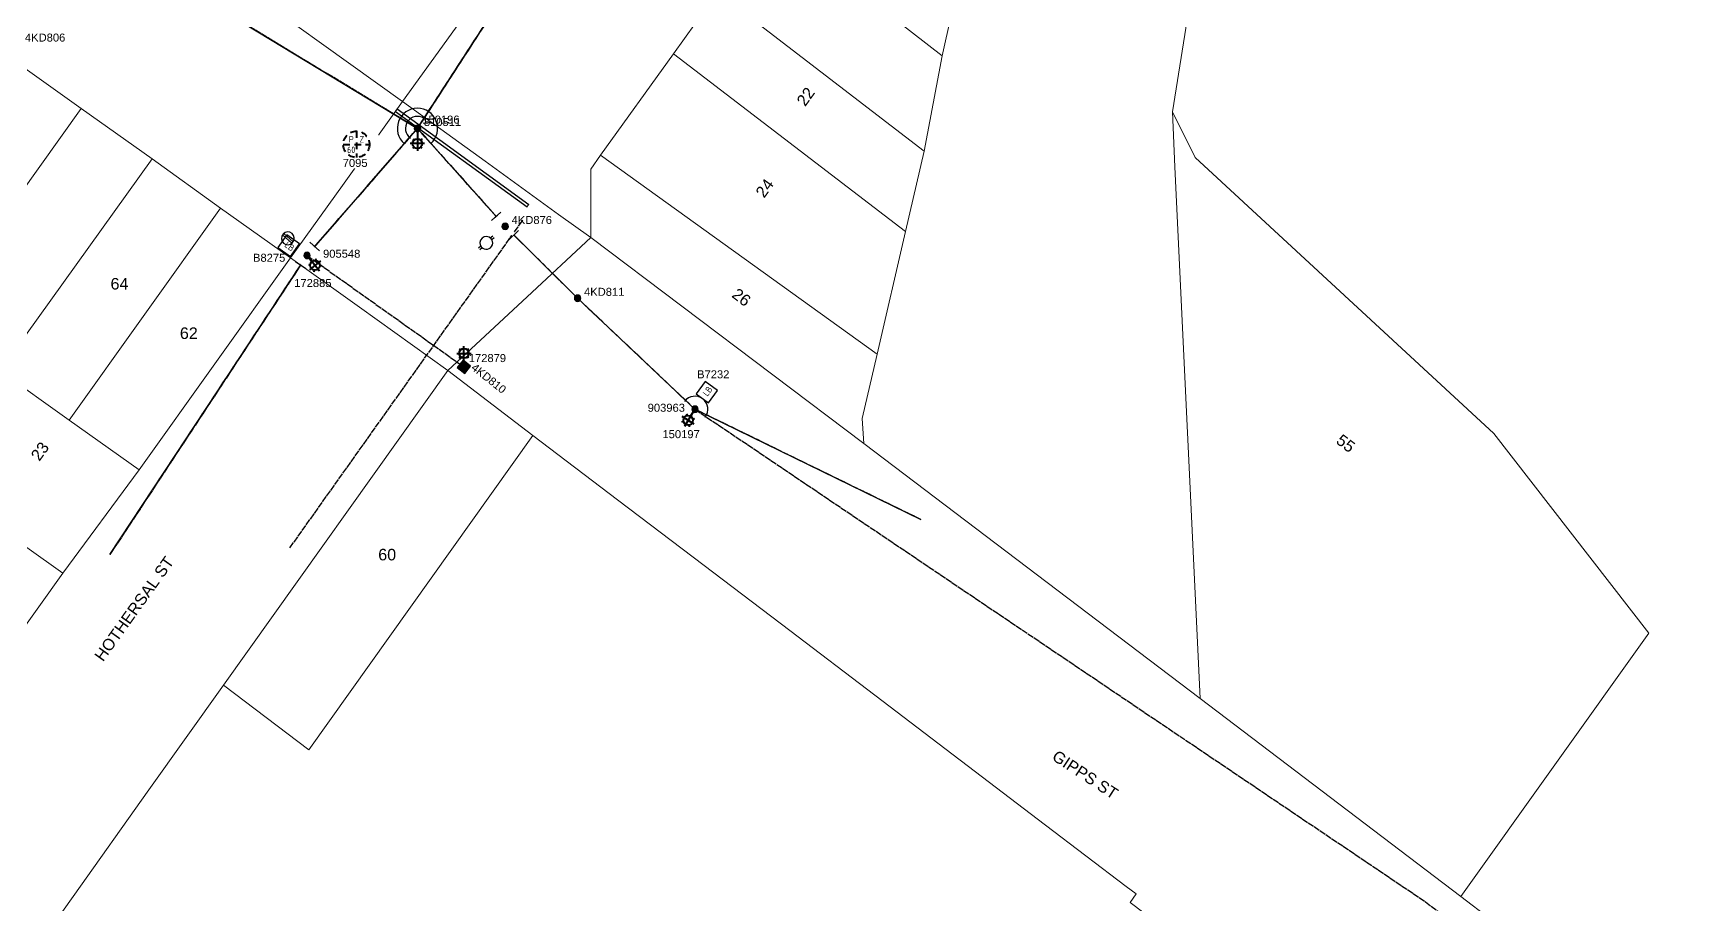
# Model space of a CAD drawing. Header units: metres. Extents: x 299415 to 303661, y 6161831 to 6163370.
# Drawn here: x 303088.8 to 303347.8, y 6162089.3 to 6162225.4 of the extents above; entities that cross this region are included whole.
import ezdxf
from ezdxf.enums import TextEntityAlignment as Align

# ---------------------------------------------------------------- set-up
doc = ezdxf.new("R2010")
doc.units = ezdxf.units.M
doc.linetypes.add('Cable Exist OH', pattern=[1, 1, 0])
doc.linetypes.add('Dash', pattern=[5, 3, -2])
doc.layers.get('0').update_dxf_attribs({"color": 6})
for name, color, linetype in [('_USER 02 POLENUMEXT', 7, 'Continuous'), ('_USER 08 SLIGHTNUMEXT', 7, 'Continuous'), ('_USER 11 COLUMNNUMEXT', 7, 'Continuous'), ('Equip_LV_NEW', 2, 'Continuous'), ('Equip_SL_EXT', 7, 'Continuous'), ('Equip_SP_HV_EXT', 7, 'Continuous'), ('Equip_SP_LV_EXT', 7, 'Continuous'), ('Equip_SP_SL_EXT', 7, 'Continuous'), ('Equip_SP_SL_MOD', 3, 'Continuous'), ('Mains_HV_EXT', 7, 'Continuous'), ('Mains_HV_MOD', 3, 'Continuous'), ('Mains_LV_MOD', 3, 'Continuous'), ('Mains_SL_MOD', 3, 'Continuous'), ('OH_Details_SP_MISC', 7, 'Continuous'), ('SupportsOH_SP_TR_HV_LV_SL_MOD', 3, 'Continuous'), ('SupportsUG_SP_LV_SL_EXT', 7, 'Continuous'), ('UG_Details_SP_MISC', 7, 'Continuous')]:
    doc.layers.add(name, color=color, linetype=linetype)
for name, color, linetype, lineweight in [('Cadastre Buildings_SP_EXT', 9, 'Continuous', 5), ('Cadastre Land Parcels_SP_EXT', 9, 'Continuous', 5), ('Cadastre Road Names_SP_HV_LV_SL_EXT', 9, 'Continuous', 5), ('Cadastre Roads_SP_EXT', 9, 'Continuous', 5)]:
    doc.layers.add(name, color=color, linetype=linetype, lineweight=lineweight)
doc.styles.add('COLUMN_LABEL', font='arial.ttf')
doc.styles.add('iecARIAL', font='arial.ttf', dxfattribs={"height": 2})
doc.styles.add('IESYMBOL1', font='isocp.shx')
doc.styles.add('POLE_LABEL', font='arial.ttf')
doc.styles.add('SLCP_LABEL', font='arial.ttf', dxfattribs={"height": 3.5})
doc.styles.get("Standard").update_dxf_attribs({"font": 'arial.ttf'})

# ---------------------------------------------------------------- blocks, each defined once
blk = doc.blocks.new('COLUMN_EXT')
blk.add_hatch(color=256).paths.add_polyline_path([(-1.49, 1.48), (-1.49, -1.49), (1.48, -1.49), (1.48, 1.48)])
blk.add_lwpolyline([(-1.49, -1.49), (1.48, -1.49), (1.48, 1.48), (-1.49, 1.48)], close=True)
at = {"flags": 9}
for tag, style, p in [('STRUCTURE_PLANT_NUMBER', 'POLE_LABEL', (1.81, 0.03)), ('STREET_CODE', 'COLUMN_LABEL', (1.81, -0.2))]:
    blk.add_attdef(tag, text='', height=0.2, dxfattribs=dict(at, style=style)).set_placement(p, align=Align.MIDDLE_LEFT)
at = {"flags": 1}
blk.add_attdef('Z', (1.81, -2.35), '', height=0.2, dxfattribs=at)
at = {"flags": 9}
for tag, p in [('COLUMN_TYPE', (1.81, -0.4)), ('OWNED_BY', (1.81, -0.6)), ('STATE', (1.81, -0.8)), ('USAGE', (1.81, -1)), ('STREETNAME', (1.81, -1.6)), ('SUBURB', (1.81, -1.8)), ('LEGEND', (1.81, -1.2)), ('LOCATION', (1.81, -1.4)), ('NOTES', (1.81, -2))]:
    blk.add_attdef(tag, text='', height=0.2, dxfattribs=at).set_placement(p, align=Align.MIDDLE_LEFT)
at = {"layer": '_USER 11 COLUMNNUMEXT', "style": 'COLUMN_LABEL', "flags": 8}
blk.add_attdef('ASSET_NUM', text='', height=2.5, dxfattribs=at).set_placement((2, 2), align=Align.MIDDLE_LEFT)
blk = doc.blocks.new('*U114')
for p, q in [((-4.44, 2.27), (-2.73, 1.32)), ((-4.28, 2.56), (-2.56, 1.61))]:
    blk.add_line(p, q)
blk.add_lwpolyline([(-2.63, 1.46, 1), (-4.38, 2.42, 1)], format="xyb", close=True)
at = {"flags": 9}
for tag, p in [('ACTUAL_STATUS', (0, 0)), ('CONSTRUCTED_VOLTAGE', (0, -0.2)), ('OPERATING_VOLTAGE', (0, -0.6)), ('ORIENTATION', (0, -0.8)), ('OWNED_BY', (0, -1)), ('STATE', (0, -1.2)), ('SWITCH_TYPE', (0, -1.4)), ('NO_PHASES', (0, -0.4)), ('USAGE', (0, -1.6)), ('NOTES', (0, -1.8))]:
    blk.add_attdef(tag, text='', height=0.2, dxfattribs=at).set_placement(p, align=Align.MIDDLE_LEFT)
at = {"flags": 1}
blk.add_attdef('Z', (0, 0), '', height=0.2, dxfattribs=at)
blk = doc.blocks.new('*U113')
for p, q in [((2.8, -0.89), (2.32, -0.76)), ((2.88, -0.56), (2.4, -0.44)), ((4.7, -1.37), (5.18, -1.5)), ((4.78, -1.05), (5.27, -1.17))]:
    blk.add_line(p, q)
blk.add_lwpolyline([(2.83, -0.72, 1), (4.76, -1.21, 1)], format="xyb", close=True)
at = {"flags": 9}
for tag, p in [('ACTUAL_STATUS', (0, 0)), ('CONSTRUCTED_VOLTAGE', (0, -0.2)), ('OPERATING_VOLTAGE', (0, -0.6)), ('ORIENTATION', (0, -0.8)), ('OWNED_BY', (0, -1)), ('STATE', (0, -1.2)), ('SWITCH_TYPE', (0, -1.4)), ('NO_PHASES', (0, -0.4)), ('USAGE', (0, -1.6)), ('LEGEND', (0, -1.8)), ('NOTES', (0, -2))]:
    blk.add_attdef(tag, text='', height=0.2, dxfattribs=at).set_placement(p, align=Align.MIDDLE_LEFT)
at = {"flags": 1}
blk.add_attdef('Z', (0, 0), '', height=0.2, dxfattribs=at)
blk = doc.blocks.new('*U69')
at = {"lineweight": 40}
for p, q in [((0, 0), (1.55, -1.92)), ((0.44, -2.86), (1, -2.92)), ((4.24, -1.66), (0.75, -4.5)), ((1.08, -1.33), (3.91, -4.83)), ((2.28, -5.13), (2.34, -4.57)), ((2.71, -1.03), (2.65, -1.59)), ((4.55, -3.29), (3.99, -3.24))]:
    blk.add_line(p, q, dxfattribs=at)
blk.add_circle((2.49, -3.08), 1.5, dxfattribs=at)
for tag, p, height, flags in [('OPERATING_VOLTAGE', (0.98, -1.65), 0.2, 9), ('ORIENTATION', (0.98, -1.85), 0.2, 9), ('OWNED_BY', (0.98, -2.05), 0.2, 9), ('STATE', (0.98, -2.25), 0.2, 9), ('CONSTRUCTED_VOLTAGE', (0.98, -0.65), 0.2, 9), ('CONTROL_TYPE', (0.98, -0.85), 0.2, 9), ('LANTERN_PURPOSE', (0.98, -1.05), 0.2, 9), ('LANTERN_TYPE', (0.98, -1.25), 0.2, 9), ('NO_PHASES', (0.98, -1.45), 0.2, 9), ('USAGE', (0.98, -2.45), 0.2, 9), ('CEXIST', (0.98, -2.65), 0.2, 9), ('CNEW', (0.98, -2.85), 0.2, 9), ('CNUMBER', (0.98, -3.05), 0.2, 9), ('CREMOVE', (0.98, -3.25), 0.2, 9), ('CREPLACE', (0.98, -3.45), 0.2, 9), ('LKINGHEIGHT', (0.98, -3.65), 0.2, 9), ('LBRACKET', (0.98, -3.85), 0.2, 9), ('LBRACKETVOCAB', (0.98, -4.05), 0.2, 9), ('LCATEGORY', (0.98, -4.25), 0.2, 9), ('LCHARGE1', (0.98, -4.45), 0.2, 9), ('LCHARGE1PERCENT', (0.98, -4.65), 0.2, 9), ('LCHARGE2', (0.98, -4.85), 0.2, 9), ('LCHARGE2PERCENT', (0.98, -5.05), 0.2, 9), ('LCHARGE3', (0.98, -5.25), 0.2, 9), ('LNUMBER', (2.18, -3.25), 2.5, 8), ('STREETNAME', (0.98, -9.25), 0.2, 9), ('SUBURB', (0.98, -9.45), 0.2, 1), ('LCHARGE3PERCENT', (0.98, -5.45), 0.2, 9), ('LEXIST', (0.98, -5.65), 0.2, 9), ('LLAMP', (0.98, -5.85), 0.2, 9), ('LLAMPVOCAB', (0.98, -6.05), 0.2, 9), ('LMAST', (0.98, -6.25), 0.2, 9), ('LMASTVOCAB', (0.98, -6.45), 0.2, 9), ('LNEW', (0.98, -6.65), 0.2, 9), ('LANTNUMBER', (0.98, -6.85), 0.2, 9), ('LOUTREACH', (0.98, -7.25), 0.2, 9), ('LOUTREACHVOCAB', (0.98, -7.45), 0.2, 9), ('LRATECODE', (0.98, -7.65), 0.2, 9), ('LREMOVE', (0.98, -7.85), 0.2, 9), ('LREPLACE', (0.98, -8.05), 0.2, 9), ('LTYPE', (0.98, -8.25), 0.2, 9), ('LTYPEVOCAB', (0.98, -8.45), 0.2, 9), ('LEGEND', (0.98, -8.65), 0.2, 9), ('LOCATION', (0.98, -8.85), 0.2, 9), ('NOTES', (0.98, -9.05), 0.2, 9)]:
    blk.add_attdef(tag, p, '', height=height, dxfattribs=dict(flags=flags))
at = {"layer": '_USER 08 SLIGHTNUMEXT', "style": 'iecARIAL', "flags": 8}
blk.add_attdef('ASSET_NUM', (1.5, 1.5), '', height=2.5, dxfattribs=at)
blk = doc.blocks.new('*U67')
at = {"lineweight": 40}
for p, q in [((0, 0), (-0.02, -3.26)), ((2.22, -4.77), (-2.28, -4.74)), ((-1.48, -3.29), (-1.08, -3.69)), ((-0.01, -2.5), (-0.04, -7)), ((1.44, -3.3), (1.04, -3.7)), ((-1.49, -6.2), (-1.09, -5.81)), ((1.42, -6.22), (1.03, -5.82))]:
    blk.add_line(p, q, dxfattribs=at)
blk.add_circle((-0.03, -4.75), 1.5, dxfattribs=at)
for tag, p, height, flags in [('OPERATING_VOLTAGE', (0.98, -1.65), 0.2, 9), ('ORIENTATION', (0.98, -1.85), 0.2, 9), ('OWNED_BY', (0.98, -2.05), 0.2, 9), ('STATE', (0.98, -2.25), 0.2, 9), ('CONSTRUCTED_VOLTAGE', (0.98, -0.65), 0.2, 9), ('CONTROL_TYPE', (0.98, -0.85), 0.2, 9), ('LANTERN_PURPOSE', (0.98, -1.05), 0.2, 9), ('LANTERN_TYPE', (0.98, -1.25), 0.2, 9), ('NO_PHASES', (0.98, -1.45), 0.2, 9), ('USAGE', (0.98, -2.45), 0.2, 9), ('CEXIST', (0.98, -2.65), 0.2, 9), ('CNEW', (0.98, -2.85), 0.2, 9), ('CNUMBER', (0.98, -3.05), 0.2, 9), ('CREMOVE', (0.98, -3.25), 0.2, 9), ('CREPLACE', (0.98, -3.45), 0.2, 9), ('LKINGHEIGHT', (0.98, -3.65), 0.2, 9), ('LBRACKET', (0.98, -3.85), 0.2, 9), ('LBRACKETVOCAB', (0.98, -4.05), 0.2, 9), ('LCATEGORY', (0.98, -4.25), 0.2, 9), ('LCHARGE1', (0.98, -4.45), 0.2, 9), ('LCHARGE1PERCENT', (0.98, -4.65), 0.2, 9), ('LCHARGE2', (0.98, -4.85), 0.2, 9), ('LCHARGE2PERCENT', (0.98, -5.05), 0.2, 9), ('LCHARGE3', (0.98, -5.25), 0.2, 9), ('LNUMBER', (2.18, -3.25), 2.5, 8), ('STREETNAME', (0.98, -9.25), 0.2, 9), ('SUBURB', (0.98, -9.45), 0.2, 1), ('LCHARGE3PERCENT', (0.98, -5.45), 0.2, 9), ('LEXIST', (0.98, -5.65), 0.2, 9), ('LLAMP', (0.98, -5.85), 0.2, 9), ('LLAMPVOCAB', (0.98, -6.05), 0.2, 9), ('LMAST', (0.98, -6.25), 0.2, 9), ('LMASTVOCAB', (0.98, -6.45), 0.2, 9), ('LNEW', (0.98, -6.65), 0.2, 9), ('LANTNUMBER', (0.98, -6.85), 0.2, 9), ('LOUTREACH', (0.98, -7.25), 0.2, 9), ('LOUTREACHVOCAB', (0.98, -7.45), 0.2, 9), ('LRATECODE', (0.98, -7.65), 0.2, 9), ('LREMOVE', (0.98, -7.85), 0.2, 9), ('LREPLACE', (0.98, -8.05), 0.2, 9), ('LTYPE', (0.98, -8.25), 0.2, 9), ('LTYPEVOCAB', (0.98, -8.45), 0.2, 9), ('LEGEND', (0.98, -8.65), 0.2, 9), ('LOCATION', (0.98, -8.85), 0.2, 9), ('NOTES', (0.98, -9.05), 0.2, 9)]:
    blk.add_attdef(tag, p, '', height=height, dxfattribs=dict(flags=flags))
at = {"layer": '_USER 08 SLIGHTNUMEXT', "style": 'iecARIAL', "flags": 8}
blk.add_attdef('ASSET_NUM', (1.5, 1.5), '', height=2.5, dxfattribs=at)
blk = doc.blocks.new('*U68')
at = {"lineweight": 40}
for p, q in [((0, 0), (-1.35, -2.18)), ((-4.14, -3.93), (-3.59, -3.8)), ((-0.22, -4.64), (-4.05, -2.28)), ((-0.95, -1.54), (-3.31, -5.37)), ((-2.61, -1.45), (-2.48, -2)), ((-1.66, -5.46), (-1.79, -4.92)), ((-0.13, -2.98), (-0.67, -3.11))]:
    blk.add_line(p, q, dxfattribs=at)
blk.add_circle((-2.13, -3.46), 1.5, dxfattribs=at)
for tag, p, height, flags in [('OPERATING_VOLTAGE', (0.98, -1.65), 0.2, 9), ('ORIENTATION', (0.98, -1.85), 0.2, 9), ('OWNED_BY', (0.98, -2.05), 0.2, 9), ('STATE', (0.98, -2.25), 0.2, 9), ('CONSTRUCTED_VOLTAGE', (0.98, -0.65), 0.2, 9), ('CONTROL_TYPE', (0.98, -0.85), 0.2, 9), ('LANTERN_PURPOSE', (0.98, -1.05), 0.2, 9), ('LANTERN_TYPE', (0.98, -1.25), 0.2, 9), ('NO_PHASES', (0.98, -1.45), 0.2, 9), ('USAGE', (0.98, -2.45), 0.2, 9), ('CEXIST', (0.98, -2.65), 0.2, 9), ('CNEW', (0.98, -2.85), 0.2, 9), ('CNUMBER', (0.98, -3.05), 0.2, 9), ('CREMOVE', (0.98, -3.25), 0.2, 9), ('CREPLACE', (0.98, -3.45), 0.2, 9), ('LKINGHEIGHT', (0.98, -3.65), 0.2, 9), ('LBRACKET', (0.98, -3.85), 0.2, 9), ('LBRACKETVOCAB', (0.98, -4.05), 0.2, 9), ('LCATEGORY', (0.98, -4.25), 0.2, 9), ('LCHARGE1', (0.98, -4.45), 0.2, 9), ('LCHARGE1PERCENT', (0.98, -4.65), 0.2, 9), ('LCHARGE2', (0.98, -4.85), 0.2, 9), ('LCHARGE2PERCENT', (0.98, -5.05), 0.2, 9), ('LCHARGE3', (0.98, -5.25), 0.2, 9), ('LNUMBER', (2.18, -3.25), 2.5, 8), ('STREETNAME', (0.98, -9.25), 0.2, 9), ('SUBURB', (0.98, -9.45), 0.2, 1), ('LCHARGE3PERCENT', (0.98, -5.45), 0.2, 9), ('LEXIST', (0.98, -5.65), 0.2, 9), ('LLAMP', (0.98, -5.85), 0.2, 9), ('LLAMPVOCAB', (0.98, -6.05), 0.2, 9), ('LMAST', (0.98, -6.25), 0.2, 9), ('LMASTVOCAB', (0.98, -6.45), 0.2, 9), ('LNEW', (0.98, -6.65), 0.2, 9), ('LANTNUMBER', (0.98, -6.85), 0.2, 9), ('LOUTREACH', (0.98, -7.25), 0.2, 9), ('LOUTREACHVOCAB', (0.98, -7.45), 0.2, 9), ('LRATECODE', (0.98, -7.65), 0.2, 9), ('LREMOVE', (0.98, -7.85), 0.2, 9), ('LREPLACE', (0.98, -8.05), 0.2, 9), ('LTYPE', (0.98, -8.25), 0.2, 9), ('LTYPEVOCAB', (0.98, -8.45), 0.2, 9), ('LEGEND', (0.98, -8.65), 0.2, 9), ('LOCATION', (0.98, -8.85), 0.2, 9), ('NOTES', (0.98, -9.05), 0.2, 9)]:
    blk.add_attdef(tag, p, '', height=height, dxfattribs=dict(flags=flags))
at = {"layer": '_USER 08 SLIGHTNUMEXT', "style": 'iecARIAL', "flags": 8}
blk.add_attdef('ASSET_NUM', (1.5, 1.5), '', height=2.5, dxfattribs=at)
blk = doc.blocks.new('SL_LANTERN_EXT')
at = {"lineweight": 40}
for p, q in [((-1.46, 5.68), (-1.06, 5.28)), ((0, 1.97), (0, 6.47)), ((1.46, 5.68), (1.06, 5.28)), ((-2.25, 4.22), (2.25, 4.22)), ((-1.46, 2.76), (-1.06, 3.16)), ((0, 0), (0, 2.72)), ((1.46, 2.76), (1.06, 3.16))]:
    blk.add_line(p, q, dxfattribs=at)
blk.add_circle((0, 4.22), 1.5, dxfattribs=at)
for tag, p, height, flags in [('OPERATING_VOLTAGE', (0.98, -1.65), 0.2, 9), ('ORIENTATION', (0.98, -1.85), 0.2, 9), ('OWNED_BY', (0.98, -2.05), 0.2, 9), ('STATE', (0.98, -2.25), 0.2, 9), ('CONSTRUCTED_VOLTAGE', (0.98, -0.65), 0.2, 9), ('CONTROL_TYPE', (0.98, -0.85), 0.2, 9), ('LANTERN_PURPOSE', (0.98, -1.05), 0.2, 9), ('LANTERN_TYPE', (0.98, -1.25), 0.2, 9), ('NO_PHASES', (0.98, -1.45), 0.2, 9), ('USAGE', (0.98, -2.45), 0.2, 9), ('CEXIST', (0.98, -2.65), 0.2, 9), ('CNEW', (0.98, -2.85), 0.2, 9), ('CNUMBER', (0.98, -3.05), 0.2, 9), ('CREMOVE', (0.98, -3.25), 0.2, 9), ('CREPLACE', (0.98, -3.45), 0.2, 9), ('LKINGHEIGHT', (0.98, -3.65), 0.2, 9), ('LBRACKET', (0.98, -3.85), 0.2, 9), ('LBRACKETVOCAB', (0.98, -4.05), 0.2, 9), ('LCATEGORY', (0.98, -4.25), 0.2, 9), ('LCHARGE1', (0.98, -4.45), 0.2, 9), ('LCHARGE1PERCENT', (0.98, -4.65), 0.2, 9), ('LCHARGE2', (0.98, -4.85), 0.2, 9), ('LCHARGE2PERCENT', (0.98, -5.05), 0.2, 9), ('LCHARGE3', (0.98, -5.25), 0.2, 9), ('LNUMBER', (2.18, -3.25), 2.5, 8), ('STREETNAME', (0.98, -9.25), 0.2, 9), ('SUBURB', (0.98, -9.45), 0.2, 1), ('LCHARGE3PERCENT', (0.98, -5.45), 0.2, 9), ('LEXIST', (0.98, -5.65), 0.2, 9), ('LLAMP', (0.98, -5.85), 0.2, 9), ('LLAMPVOCAB', (0.98, -6.05), 0.2, 9), ('LMAST', (0.98, -6.25), 0.2, 9), ('LMASTVOCAB', (0.98, -6.45), 0.2, 9), ('LNEW', (0.98, -6.65), 0.2, 9), ('LANTNUMBER', (0.98, -6.85), 0.2, 9), ('LOUTREACH', (0.98, -7.25), 0.2, 9), ('LOUTREACHVOCAB', (0.98, -7.45), 0.2, 9), ('LRATECODE', (0.98, -7.65), 0.2, 9), ('LREMOVE', (0.98, -7.85), 0.2, 9), ('LREPLACE', (0.98, -8.05), 0.2, 9), ('LTYPE', (0.98, -8.25), 0.2, 9), ('LTYPEVOCAB', (0.98, -8.45), 0.2, 9), ('LEGEND', (0.98, -8.65), 0.2, 9), ('LOCATION', (0.98, -8.85), 0.2, 9), ('NOTES', (0.98, -9.05), 0.2, 9)]:
    blk.add_attdef(tag, p, '', height=height, dxfattribs=dict(flags=flags))
at = {"layer": '_USER 08 SLIGHTNUMEXT', "style": 'iecARIAL', "flags": 8}
blk.add_attdef('ASSET_NUM', (1.5, 1.5), '', height=2.5, dxfattribs=at)
blk = doc.blocks.new('POLE_EXT')
blk.add_hatch(color=256).paths.add_polyline_path([(-1, 0, 1), (1, 0, 1)])
blk.add_lwpolyline([(-1, 0, 1), (1, 0, 1)], format="xyb", close=True)
for tag, height, flags, p in [('pNumber', 2.5, 8, (-17.84, 2.07)), ('OWNED_BY', 0.2, 9, (1.35, -0.4)), ('SPECIAL_USE', 0.2, 9, (1.35, -0.8)), ('STATE', 0.2, 9, (1.35, -1)), ('cLV', 0.2, 9, (1.35, -1.4)), ('hDepth', 0.2, 9, (1.35, -1.6)), ('hDia', 0.2, 9, (1.35, -1.8)), ('cHV', 0.2, 9, (1.35, -2)), ('cLinedev', 0.2, 9, (1.35, -3.4)), ('pExisting', 0.2, 9, (1.35, -3.8)), ('pFooting', 0.2, 9, (1.35, -4.4)), ('pNew', 0.2, 9, (1.35, -4.6)), ('pRelocate', 0.2, 9, (1.35, -5)), ('pRemove', 0.2, 9, (1.35, -5.2)), ('PARENT', 0.2, 9, (1.35, -0.6)), ('USAGE', 0.2, 9, (1.35, -1.2)), ('LBRACKET', 0.2, 9, (1.35, -2.2)), ('LExisting', 0.2, 9, (1.35, -2.4)), ('LANTNUMBER', 0.2, 9, (1.35, -2.6)), ('LOther', 0.2, 9, (1.35, -2.8)), ('LRemove', 0.2, 9, (1.35, -3)), ('LEGEND', 0.2, 9, (1.35, -3.2)), ('LOCATION', 0.2, 9, (1.35, -3.6)), ('PFNUMBER', 0.2, 9, (1.35, -4)), ('NEWPFNUMBER', 0.2, 9, (1.35, -4.2)), ('pReplace', 0.2, 9, (1.35, -5.4)), ('pStay', 0.2, 9, (1.35, -5.6)), ('pType', 0.2, 9, (1.35, -5.8)), ('cspan', 0.2, 9, (1.35, -6)), ('STREETNAME', 0.2, 9, (1.35, -6.2)), ('SUBURB', 0.2, 9, (1.35, -6.4)), ('OPERATED_BY', 0.2, 9, (1.36, -7.01)), ('NOTES', 0.2, 9, (1.35, -6.6)), ('MAINTAINED_BY', 0.2, 9, (1.36, -6.81))]:
    blk.add_attdef(tag, text='', height=height, dxfattribs=dict(flags=flags)).set_placement(p, align=Align.MIDDLE_LEFT)
at = {"style": 'POLE_LABEL', "flags": 9}
for tag, p in [('STRUCTURE_PLANT_NUMBER', (1.35, 0.03)), ('STREET_CODE', (1.35, -0.2))]:
    blk.add_attdef(tag, text='', height=0.2, dxfattribs=at).set_placement(p, align=Align.MIDDLE_LEFT)
at = {"flags": 1}
blk.add_attdef('Z', (1.35, -7.33), '', height=0.2, dxfattribs=at)
at = {"layer": '_USER 02 POLENUMEXT', "style": 'POLE_LABEL', "flags": 8}
blk.add_attdef('ASSET_NUM', text='', height=2.5, dxfattribs=at).set_placement((2, 2), align=Align.MIDDLE_LEFT)
blk = doc.blocks.new('*U71')
blk.add_lwpolyline([(4.12, -2.24), (8.92, -2.24), (8.92, 2.56), (4.12, 2.56)], close=True)
at = {"insert": (5.42, 1.14), "char_height": 2, "width": 2.9628, "attachment_point": 1}
blk.add_mtext('{\\Fisocp|c0;LB}', dxfattribs=at)
for tag, height, flags, p in [('STREET_CODE', 0.2, 9, (1.5, 0)), ('ASSET_NUM', 2.5, 8, (2, 2)), ('ACTUAL_STATUS', 0.2, 9, (1.5, -0.2)), ('CONSTRUCTED_VOLTAGE', 0.2, 9, (1.5, -0.4)), ('OPERATING_VOLTAGE', 0.2, 9, (1.5, -0.8)), ('ORIENTATION', 0.2, 9, (1.5, -1)), ('OWNED_BY', 0.2, 9, (1.5, -1.2)), ('OPERATED_BY', 0.2, 9, (1.5, -1.4)), ('STATE', 0.2, 9, (1.5, -1.8)), ('SWITCH_TYPE', 0.2, 9, (1.5, -2)), ('STREETNAME', 0.2, 9, (1.5, -2.8)), ('SUBURB', 0.2, 9, (1.5, -3)), ('Z', 0.2, 1, (1.5, -3.6)), ('NO_PHASES', 0.2, 9, (1.5, -0.6)), ('MAINTAINED_BY', 0.2, 9, (1.5, -1.6)), ('USAGE', 0.2, 9, (1.5, -2.2)), ('LEGEND', 0.2, 9, (1.5, -2.4)), ('LOCATION', 0.2, 9, (1.5, -2.6)), ('NOTES', 0.2, 9, (1.5, -3.2)), ('LABEL_ALIGNMENT', 0.2, 9, (1.5, -3.4))]:
    blk.add_attdef(tag, text='', height=height, dxfattribs=dict(flags=flags)).set_placement(p, align=Align.MIDDLE_LEFT)
blk = doc.blocks.new('*U72')
blk.add_lwpolyline([(-8.81, -3.3), (-4.01, -3.3), (-4.01, 1.5), (-8.81, 1.5)], close=True)
at = {"insert": (-7.51, 0.08), "char_height": 2, "width": 2.9628, "attachment_point": 1}
blk.add_mtext('{\\Fisocp|c0;LB}', dxfattribs=at)
for tag, height, flags, p in [('STREET_CODE', 0.2, 9, (1.5, 0)), ('ASSET_NUM', 2.5, 8, (2, 2)), ('ACTUAL_STATUS', 0.2, 9, (1.5, -0.2)), ('CONSTRUCTED_VOLTAGE', 0.2, 9, (1.5, -0.4)), ('OPERATING_VOLTAGE', 0.2, 9, (1.5, -0.8)), ('ORIENTATION', 0.2, 9, (1.5, -1)), ('OWNED_BY', 0.2, 9, (1.5, -1.2)), ('OPERATED_BY', 0.2, 9, (1.5, -1.4)), ('STATE', 0.2, 9, (1.5, -1.8)), ('SWITCH_TYPE', 0.2, 9, (1.5, -2)), ('STREETNAME', 0.2, 9, (1.5, -2.8)), ('SUBURB', 0.2, 9, (1.5, -3)), ('Z', 0.2, 1, (1.5, -3.6)), ('NO_PHASES', 0.2, 9, (1.5, -0.6)), ('MAINTAINED_BY', 0.2, 9, (1.5, -1.6)), ('USAGE', 0.2, 9, (1.5, -2.2)), ('LEGEND', 0.2, 9, (1.5, -2.4)), ('LOCATION', 0.2, 9, (1.5, -2.6)), ('NOTES', 0.2, 9, (1.5, -3.2)), ('LABEL_ALIGNMENT', 0.2, 9, (1.5, -3.4))]:
    blk.add_attdef(tag, text='', height=height, dxfattribs=dict(flags=flags)).set_placement(p, align=Align.MIDDLE_LEFT)
blk = doc.blocks.new('SLCP_ZELL_EXT')
blk.add_wipeout([(-0.24, 7.5), (-0.71, 7.47), (-1.17, 7.41), (-1.64, 7.32), (-2.09, 7.21), (-2.54, 7.06), (-2.98, 6.89), (-3.41, 6.69), (-3.82, 6.46), (-4.22, 6.21), (-4.6, 5.93), (-4.96, 5.63), (-5.31, 5.31), (-5.63, 4.96), (-5.93, 4.6), (-6.21, 4.22), (-6.46, 3.82), (-6.69, 3.41), (-6.89, 2.98), (-7.06, 2.54), (-7.21, 2.09), (-7.32, 1.64), (-7.41, 1.17), (-7.47, 0.71), (-7.5, 0.24), (-7.5, -0.24), (-7.47, -0.71), (-7.41, -1.17), (-7.32, -1.64), (-7.21, -2.09), (-7.06, -2.54), (-6.89, -2.98), (-6.69, -3.41), (-6.46, -3.82), (-6.21, -4.22), (-5.93, -4.6), (-5.63, -4.96), (-5.31, -5.31), (-4.96, -5.63), (-4.6, -5.93), (-4.22, -6.21), (-3.82, -6.46), (-3.41, -6.69), (-2.98, -6.89), (-2.54, -7.06), (-2.09, -7.21), (-1.64, -7.32), (-1.17, -7.41), (-0.71, -7.47), (-0.24, -7.5), (0.24, -7.5), (0.71, -7.47), (1.17, -7.41), (1.64, -7.32), (2.09, -7.21), (2.54, -7.06), (2.98, -6.89), (3.41, -6.69), (3.82, -6.46), (4.22, -6.21), (4.6, -5.93), (4.96, -5.63), (5.31, -5.31), (5.63, -4.96), (5.93, -4.6), (6.21, -4.22), (6.46, -3.82), (6.69, -3.41), (6.89, -2.98), (7.06, -2.54), (7.21, -2.09), (7.32, -1.64), (7.41, -1.17), (7.47, -0.71), (7.5, -0.24), (7.5, 0.24), (7.47, 0.71), (7.41, 1.17), (7.32, 1.64), (7.21, 2.09), (7.06, 2.54), (6.89, 2.98), (6.69, 3.41), (6.46, 3.82), (6.21, 4.22), (5.93, 4.6), (5.63, 4.96), (5.31, 5.31), (4.96, 5.63), (4.6, 5.93), (4.22, 6.21), (3.82, 6.46), (3.41, 6.69), (2.98, 6.89), (2.54, 7.06), (2.09, 7.21), (1.64, 7.32), (1.17, 7.41), (0.71, 7.47), (0.24, 7.5)])
at = {"linetype": 'Dash', "lineweight": 40, "ltscale": 0.7}
for p, q in [((-4.11, 0), (4.11, 0)), ((0, 4.11), (0, -4.11))]:
    blk.add_line(p, q, dxfattribs=at)
blk.add_circle((0, 0), 4.11, dxfattribs=at)
at = {"lineweight": 40, "style": 'IESYMBOL1'}
for s, p in [('P', (-1.6, 0)), ('Z', (1.7, 0)), ('60', (-1.61, -3.31))]:
    blk.add_text(s, height=2, dxfattribs=at).set_placement(p, align=Align.BOTTOM_CENTER)
at = {"flags": 1}
blk.add_attdef('Z', (0, 0), '', height=0.2, dxfattribs=at)
at = {"style": 'SLCP_LABEL'}
for tag, height, flags, p in [('ASSET_NUM', 2.5, 8, (2, 2)), ('STREET_CODE', 0.2, 9, (0, -0.2))]:
    blk.add_attdef(tag, text='', height=height, dxfattribs=dict(at, flags=flags)).set_placement(p, align=Align.MIDDLE_LEFT)
at = {"flags": 9}
for tag, p in [('CONSTRUCTED_VOLTAGE', (0, -0.4)), ('CONTROL_TYPE', (0, -0.6)), ('OPERATING_VOLTAGE', (0, -1)), ('ORIENTATION', (0, -1.2)), ('OWNED_BY', (0, -1.4)), ('STATE', (0, -2)), ('NO_PHASES', (0, -0.8)), ('USAGE', (0, -1.6)), ('LOCATION', (0, -1.8)), ('NOTES', (0, -2.2))]:
    blk.add_attdef(tag, text='', height=0.2, dxfattribs=at).set_placement(p, align=Align.MIDDLE_LEFT)
blk = doc.blocks.new('*U115')
for tag, flags, p in [('STATE', 9, (1.5, -1.6)), ('Z', 1, (1.5, -2.2)), ('USAGE', 9, (1.5, -1.8)), ('NOTES', 9, (1.5, -2))]:
    blk.add_attdef(tag, text='', height=0.2, dxfattribs=dict(flags=flags)).set_placement(p, align=Align.MIDDLE_LEFT)
blk.add_wipeout([(-0.25, 0.03), (-0.03, 1.85), (0.47, 1.79), (0.25, -0.03)])
blk.add_line((1.22, 1.69), (-0.77, 1.94))
at = {"flags": 9}
for tag, p in [('CONNECTOR_TYPE', (1.5, 0)), ('CONSTRUCTED_VOLTAGE', (1.5, -0.2)), ('OPERATING_VOLTAGE', (1.5, -0.6)), ('ORIENTATION', (1.5, -0.8)), ('OWNED_BY', (1.5, -1)), ('OPERATED_BY', (1.5, -1.2)), ('NO_PHASES', (1.5, -0.4)), ('MAINTAINED_BY', (1.5, -1.4))]:
    blk.add_attdef(tag, text='', height=0.2, dxfattribs=at).set_placement(p, align=Align.MIDDLE_LEFT)
blk = doc.blocks.new('*U116')
for tag, flags, p in [('STATE', 9, (1.5, -1.6)), ('Z', 1, (1.5, -2.2)), ('MAINTAINED_BY', 9, (1.5, -1.4)), ('USAGE', 9, (1.5, -1.8)), ('NOTES', 9, (1.5, -2))]:
    blk.add_attdef(tag, text='', height=0.2, dxfattribs=dict(flags=flags)).set_placement(p, align=Align.MIDDLE_LEFT)
blk.add_wipeout([(-0.25, 0), (-0.24, 1.82), (0.27, 1.81), (0.25, 0)])
blk.add_line((1.02, 1.81), (-0.98, 1.82))
at = {"flags": 9}
for tag, p in [('CONNECTOR_TYPE', (1.5, 0)), ('CONSTRUCTED_VOLTAGE', (1.5, -0.2)), ('OPERATING_VOLTAGE', (1.5, -0.6)), ('ORIENTATION', (1.5, -0.8)), ('OWNED_BY', (1.5, -1)), ('OPERATED_BY', (1.5, -1.2)), ('NO_PHASES', (1.5, -0.4))]:
    blk.add_attdef(tag, text='', height=0.2, dxfattribs=at).set_placement(p, align=Align.MIDDLE_LEFT)
blk = doc.blocks.new('*U111')
for tag, flags, p in [('CONNECTOR_TYPE', 9, (1.5, 0)), ('CONSTRUCTED_VOLTAGE', 9, (1.5, -0.2)), ('OPERATING_VOLTAGE', 9, (1.5, -0.6)), ('ORIENTATION', 9, (1.5, -0.8)), ('OWNED_BY', 9, (1.5, -1)), ('OPERATED_BY', 9, (1.5, -1.2)), ('STATE', 9, (1.5, -1.6)), ('Z', 1, (1.5, -2.2)), ('NO_PHASES', 9, (1.5, -0.4)), ('MAINTAINED_BY', 9, (1.5, -1.4)), ('USAGE', 9, (1.5, -1.8)), ('NOTES', 9, (1.5, -2))]:
    blk.add_attdef(tag, text='', height=0.2, dxfattribs=dict(flags=flags)).set_placement(p, align=Align.MIDDLE_LEFT)
blk.add_wipeout([(-0.06, -0.24), (-2.09, 0.27), (-1.97, 0.76), (0.06, 0.24)])
blk.add_line((-1.79, 1.48), (-2.28, -0.46))
blk = doc.blocks.new('*U112')
for tag, flags, p in [('CONNECTOR_TYPE', 9, (1.5, 0)), ('CONSTRUCTED_VOLTAGE', 9, (1.5, -0.2)), ('OPERATING_VOLTAGE', 9, (1.5, -0.6)), ('ORIENTATION', 9, (1.5, -0.8)), ('OWNED_BY', 9, (1.5, -1)), ('OPERATED_BY', 9, (1.5, -1.2)), ('STATE', 9, (1.5, -1.6)), ('Z', 1, (1.5, -2.2)), ('NO_PHASES', 9, (1.5, -0.4)), ('MAINTAINED_BY', 9, (1.5, -1.4)), ('USAGE', 9, (1.5, -1.8)), ('NOTES', 9, (1.5, -2))]:
    blk.add_attdef(tag, text='', height=0.2, dxfattribs=dict(flags=flags)).set_placement(p, align=Align.MIDDLE_LEFT)
blk.add_wipeout([(-0.05, -0.25), (-1.89, 0.13), (-1.79, 0.63), (0.05, 0.25)])
blk.add_line((-1.64, 1.36), (-2.04, -0.6))

msp = doc.modelspace()

# ---------------------------------------------------------------- linework, layer by layer
at = {"layer": 'Cadastre Buildings_SP_EXT', "linetype": 'Continuous'}
msp.add_lwpolyline([(303236.25, 6162245.15), (303216.14, 6162260.38), (303203.6, 6162242.91), (303230.75, 6162221.84), (303233.62, 6162234.97), (303236.25, 6162245.15)], close=True, dxfattribs=at)
at = {"layer": 'Cadastre Land Parcels_SP_EXT', "linetype": 'Continuous'}
for points in [[(303155.41, 6162227.12), (303126.64, 6162247.64), (303117.65, 6162235.35), (303146.46, 6162214.72), (303155.41, 6162227.12)], [(303230.75, 6162221.84), (303203.6, 6162242.91), (303195.64, 6162231.77), (303227.94, 6162206.96), (303230.75, 6162221.84)], [(303227.94, 6162206.96), (303195.64, 6162231.77), (303188.78, 6162222.16), (303224.98, 6162194.39), (303227.94, 6162206.96)], [(303224.98, 6162194.39), (303188.78, 6162222.16), (303177.39, 6162206.31), (303220.56, 6162175.25), (303224.98, 6162194.39)], [(303096.27, 6162213.64), (303085.32, 6162221.42), (303050.08, 6162171.98), (303060.98, 6162164.19), (303096.27, 6162213.64)], [(303107.34, 6162205.75), (303096.27, 6162213.64), (303060.98, 6162164.19), (303071.94, 6162156.33), (303083.6, 6162172.64), (303107.34, 6162205.75)], [(303311.75, 6162090.55), (303341.12, 6162131.71), (303316.89, 6162162.86), (303270.23, 6162205.98), (303266.68, 6162213.09), (303267.08, 6162204.5), (303271.03, 6162121.51), (303311.75, 6162090.55)], [(303118.02, 6162198.07), (303107.34, 6162205.75), (303083.6, 6162172.64), (303094.39, 6162164.96), (303118.02, 6162198.07)], [(303220.56, 6162175.25), (303177.39, 6162206.31), (303175.84, 6162204.15), (303175.85, 6162193.45), (303218.51, 6162161.29), (303218.24, 6162165.19), (303220.56, 6162175.25)], [(303128.96, 6162190.28), (303118.02, 6162198.07), (303094.39, 6162164.96), (303105.32, 6162157.21), (303128.96, 6162190.28)], [(303036.49, 6162165.21), (303085.61, 6162130.16), (303093.4, 6162141.07), (303071.94, 6162156.33), (303060.98, 6162164.19), (303050.08, 6162171.98), (303044.29, 6162176.13), (303036.49, 6162165.21)], [(303094.39, 6162164.96), (303083.6, 6162172.64), (303071.94, 6162156.33), (303093.4, 6162141.07), (303105.32, 6162157.21), (303094.39, 6162164.96)], [(303166.82, 6162162.55), (303153.5, 6162172.68), (303118.48, 6162123.55), (303131.8, 6162113.47), (303166.82, 6162162.55)]]:
    msp.add_lwpolyline(points, close=True, dxfattribs=at)
msp.add_lwpolyline([(303233.62, 6162234.97), (303230.75, 6162221.84), (303227.94, 6162206.96), (303224.98, 6162194.39), (303220.56, 6162175.25), (303218.24, 6162165.19), (303218.51, 6162161.29), (303271.03, 6162121.51), (303267.08, 6162204.5), (303266.68, 6162213.09), (303272.07, 6162246.78)], dxfattribs=at)
at = {"layer": 'Cadastre Roads_SP_EXT', "linetype": 'Continuous'}
for points in [[(303067.42, 6162271.36), (303052.49, 6162290.78), (303040.67, 6162274.45), (303030.53, 6162260.45), (303063.2, 6162237.18), (303074.28, 6162229.3), (303085.32, 6162221.42), (303096.27, 6162213.64), (303107.34, 6162205.75), (303118.02, 6162198.07), (303128.96, 6162190.28), (303137.05, 6162201.57), (303146.46, 6162214.72), (303117.65, 6162235.35), (303107.7, 6162242.47), (303097.65, 6162249.67), (303087.62, 6162256.86), (303076.95, 6162264.55), (303067.42, 6162271.36)], [(303153.5, 6162172.68), (303139.7, 6162182.57), (303128.96, 6162190.28), (303105.32, 6162157.21), (303093.4, 6162141.07), (303085.61, 6162130.16), (303077.97, 6162119.31), (303070.37, 6162108.3), (303062.57, 6162097.34), (303074.05, 6162084.92), (303083.63, 6162074.56), (303095.02, 6162090.59), (303106.8, 6162107.22), (303118.48, 6162123.55), (303153.5, 6162172.68)]]:
    msp.add_lwpolyline(points, close=True, dxfattribs=at)
for points in [[(303155.41, 6162227.12), (303146.46, 6162214.72), (303159.34, 6162205.4), (303170.82, 6162197.08), (303175.85, 6162193.45), (303175.84, 6162204.15), (303177.39, 6162206.31), (303188.78, 6162222.16), (303195.64, 6162231.77)], [(303321.02, 6162083.51), (303311.75, 6162090.55), (303271.03, 6162121.51), (303218.51, 6162161.29), (303175.85, 6162193.45), (303165.92, 6162184.22), (303153.5, 6162172.68), (303166.82, 6162162.55), (303180.03, 6162152.5), (303193.53, 6162142.25), (303206.93, 6162132.12), (303220.21, 6162122), (303233.52, 6162111.85), (303246.86, 6162101.69), (303259.46, 6162092.15), (303261.04, 6162090.97), (303260.08, 6162089.66), (303272.67, 6162080.11)]]:
    msp.add_lwpolyline(points, dxfattribs=at)
at = {"layer": 'Mains_HV_EXT', "linetype": 'Cable Exist OH'}
msp.add_lwpolyline([(303128.86, 6162145.02), (303165.24, 6162196.2)], dxfattribs=at)
at = {"layer": 'Mains_HV_MOD', "linetype": 'Cable Exist OH'}
for points in [[(303148.78, 6162210.51), (303162.77, 6162232.08)], [(303100.75, 6162143.96), (303131.53, 6162190.68)], [(303173.79, 6162183.99), (303192.12, 6162166.66)], [(303192.12, 6162166.66), (303306.22, 6162089.74), (303332.01, 6162070.15), (303336.81, 6162045.93), (303353.11, 6162014.2), (303365.16, 6161990.75), (303384.31, 6161953.48), (303415.79, 6161888.47), (303424.52, 6161865.54), (303435.54, 6161837.24), (303445.13, 6161831)]]:
    msp.add_lwpolyline(points, dxfattribs=at)
at = {"layer": 'Mains_HV_MOD'}
msp.add_arc((303148.78, 6162210.51), 1.87, 57.0362, 233.5703, dxfattribs=at)
at = {"layer": 'Mains_LV_MOD', "linetype": 'Cable Exist OH'}
for points in [[(303162.77, 6162232.08), (303148.78, 6162210.51)], [(303148.78, 6162210.51), (303162.48, 6162195.21)], [(303162.48, 6162195.21), (303173.79, 6162183.99), (303192.12, 6162166.66)], [(303131.53, 6162190.68), (303100.75, 6162143.96)], [(303227.37, 6162149.46), (303192.12, 6162166.66)]]:
    msp.add_lwpolyline(points, dxfattribs=at)
at = {"layer": 'Mains_LV_MOD', "linetype": 'Continuous'}
msp.add_lwpolyline([(303193.73, 6162165.44, 0.993051), (303190.49, 6162167.89)], format="xyb", dxfattribs=at)
at = {"layer": 'Mains_LV_MOD'}
msp.add_arc((303148.78, 6162210.51), 3.14, 311.8526, 228.9925, dxfattribs=at)
at = {"layer": 'Mains_SL_MOD', "linetype": 'Cable Exist OH'}
for points in [[(303148.78, 6162210.51), (303162.77, 6162232.08)], [(303192.12, 6162166.66), (303173.79, 6162183.99), (303162.48, 6162195.21), (303148.78, 6162210.51)], [(303131.53, 6162190.68), (303100.75, 6162143.96)], [(303131.53, 6162190.68), (303156.04, 6162173.27)], [(303227.37, 6162149.46), (303192.12, 6162166.66)]]:
    msp.add_lwpolyline(points, dxfattribs=at)
at = {"layer": 'OH_Details_SP_MISC', "color": 7, "linetype": 'Continuous', "flags": 128}
msp.add_lwpolyline([(303148.78, 6162210.51), (303162.77, 6162232.08)], dxfattribs=at)
at = {"layer": 'UG_Details_SP_MISC'}
for p, q in [((303145.33, 6162213.15), (303145.47, 6162213.34)), ((303145.33, 6162213.15), (303165.89, 6162198.26)), ((303145.61, 6162213.54), (303145.47, 6162213.34)), ((303145.61, 6162213.54), (303166.17, 6162198.65)), ((303165.89, 6162198.26), (303166.03, 6162198.46)), ((303166.17, 6162198.65), (303166.03, 6162198.46))]:
    msp.add_line(p, q, dxfattribs=at)

# ---------------------------------------------------------------- block references
at = {"layer": 'Equip_SP_HV_EXT'}
ref = msp.add_blockref('*U72', (303131.53, 6162190.68), dxfattribs=dict(at, xscale=0.5, yscale=0.5, zscale=0.5, rotation=324.1435403071266))
ref.add_attrib('ASSET_NUM', 'B8275', dxfattribs={"layer": '0', "height": 1.25}).set_placement((303128.14, 6162190.31), align=Align.MIDDLE_RIGHT)
ref = msp.add_blockref('*U71', (303192.12, 6162166.66), dxfattribs=dict(at, xscale=0.5, yscale=0.5, zscale=0.5, rotation=53.75132132586911))
ref.add_attrib('ASSET_NUM', 'B7232', dxfattribs={"layer": '0', "height": 1.25}).set_placement((303192.45, 6162172.11), align=Align.MIDDLE_LEFT)
at = {"layer": 'Equip_SP_LV_EXT'}
for name, p, rotation in [('*U114', (303131.53, 6162190.68), 347.2761355545776), ('*U113', (303162.48, 6162195.21), 235.4444000718712)]:
    msp.add_blockref(name, p, dxfattribs=dict(at, rotation=rotation))
at = {"layer": 'Equip_SP_SL_EXT'}
ref = msp.add_blockref('SL_LANTERN_EXT', (303156.04, 6162173.27), dxfattribs=dict(at, xscale=0.5, yscale=0.5, zscale=0.5))
ref.add_attrib('ASSET_NUM', '172879', (303156.79, 6162174.02), dxfattribs={"layer": '_USER 08 SLIGHTNUMEXT', "height": 1.25, "style": 'iecARIAL'})
at = {"layer": 'Equip_SP_SL_MOD'}
ref = msp.add_blockref('*U67', (303148.78, 6162210.51), dxfattribs=dict(at, xscale=0.5, yscale=0.5, zscale=0.5))
ref.add_attrib('ASSET_NUM', '150196', (303149.53, 6162211.26), dxfattribs={"layer": '_USER 08 SLIGHTNUMEXT', "height": 1.25, "style": 'iecARIAL'})
ref = msp.add_blockref('*U69', (303131.53, 6162190.68), dxfattribs=dict(at, xscale=0.5, yscale=0.5, zscale=0.5))
ref.add_attrib('ASSET_NUM', '172885', (303129.53, 6162185.74), dxfattribs={"layer": '_USER 08 SLIGHTNUMEXT', "height": 1.25, "style": 'iecARIAL'})
ref = msp.add_blockref('*U68', (303192.12, 6162166.66), dxfattribs=dict(at, xscale=0.5, yscale=0.5, zscale=0.5))
ref.add_attrib('ASSET_NUM', '150197', (303187.04, 6162162.14), dxfattribs={"layer": '_USER 08 SLIGHTNUMEXT', "height": 1.25, "style": 'iecARIAL'})
at = {"layer": 'SupportsOH_SP_TR_HV_LV_SL_MOD'}
ref = msp.add_blockref('POLE_EXT', (303086.47, 6162223.69), dxfattribs=dict(at, xscale=0.5, yscale=0.5, zscale=0.5))
ref.add_attrib('ASSET_NUM', '4KD806', dxfattribs={"layer": '_USER 02 POLENUMEXT', "height": 1.25, "style": 'POLE_LABEL'}).set_placement((303087.47, 6162224.69), align=Align.MIDDLE_LEFT)
ref = msp.add_blockref('POLE_EXT', (303148.78, 6162210.51), dxfattribs=dict(at, xscale=0.5, yscale=0.5, zscale=0.5))
ref.add_attrib('ASSET_NUM', '810511', dxfattribs={"layer": '_USER 02 POLENUMEXT', "height": 1.25, "style": 'POLE_LABEL'}).set_placement((303149.78, 6162211.51), align=Align.MIDDLE_LEFT)
ref = msp.add_blockref('POLE_EXT', (303173.79, 6162183.99), dxfattribs=dict(at, xscale=0.5, yscale=0.5, zscale=0.5))
ref.add_attrib('ASSET_NUM', '4KD811', dxfattribs={"layer": '_USER 02 POLENUMEXT', "height": 1.25, "style": 'POLE_LABEL'}).set_placement((303174.79, 6162184.99), align=Align.MIDDLE_LEFT)
ref = msp.add_blockref('POLE_EXT', (303192.12, 6162166.66), dxfattribs=dict(at, xscale=0.5, yscale=0.5, zscale=0.5))
ref.add_attrib('ASSET_NUM', '903963', dxfattribs={"layer": '_USER 02 POLENUMEXT', "height": 1.25, "style": 'POLE_LABEL'}).set_placement((303184.73, 6162166.89), align=Align.MIDDLE_LEFT)
at = {"layer": 'SupportsUG_SP_LV_SL_EXT'}
ref = msp.add_blockref('COLUMN_EXT', (303156.04, 6162173.27), dxfattribs=dict(at, xscale=0.5, yscale=0.5, zscale=0.5, rotation=321.5740397954607))
ref.add_attrib('ASSET_NUM', '4KD810', dxfattribs={"layer": '_USER 11 COLUMNNUMEXT', "height": 1.25, "rotation": 321.574, "style": 'COLUMN_LABEL'}).set_placement((303157.45, 6162173.43), align=Align.MIDDLE_LEFT)

# ---------------------------------------------------------------- texts
at = {"layer": 'Cadastre Land Parcels_SP_EXT'}
for s, rotation, p in [('22', 54.4645, (303209.33, 6162213.82)), ('24', 54.3989, (303202.92, 6162199.53)), ('26', 322.9807, (303197.73, 6162184.27)), ('55', 322.8, (303292.11, 6162161.46)), ('23', 54.434, (303089.73, 6162158.44))]:
    msp.add_text(s, height=1.8, rotation=rotation, dxfattribs=at).set_placement(p)
for s, p in [('64', (303100.84, 6162185.35)), ('62', (303111.67, 6162177.63)), ('60', (303142.65, 6162143.06))]:
    msp.add_text(s, height=1.8, dxfattribs=at).set_placement(p)
at = {"layer": 'Cadastre Road Names_SP_HV_LV_SL_EXT'}
for s, rotation, p in [('HOTHERSAL ST', 54.5033, (303099.67, 6162127.13)), ('GIPPS ST', 326.6534, (303247.73, 6162112.03))]:
    msp.add_text(s, height=1.8, rotation=rotation, dxfattribs=at).set_placement(p)

# ---------------------------------------------------------------- next in the draw order: block references
at = {"layer": 'Equip_SL_EXT'}
ref = msp.add_blockref('SLCP_ZELL_EXT', (303139.24, 6162208.01), dxfattribs=dict(at, xscale=0.5, yscale=0.5, zscale=0.5))
ref.add_attrib('ASSET_NUM', '7095', dxfattribs={"layer": '0', "height": 1.25, "style": 'SLCP_LABEL'}).set_placement((303140.99, 6162205.74), align=Align.TOP_RIGHT)

# ---------------------------------------------------------------- next in the draw order: linework, layer by layer
at = {"layer": 'Mains_HV_MOD', "linetype": 'Cable Exist OH'}
for points in [[(303148.78, 6162210.51), (303114.19, 6162231.45)], [(303131.53, 6162190.68), (303148.78, 6162210.51)]]:
    msp.add_lwpolyline(points, dxfattribs=at)
at = {"layer": 'Mains_LV_MOD', "linetype": 'Cable Exist OH'}
for points in [[(303148.78, 6162210.51), (303114.19, 6162231.45)], [(303131.53, 6162190.68), (303148.78, 6162210.51)]]:
    msp.add_lwpolyline(points, dxfattribs=at)
at = {"layer": 'Mains_SL_MOD', "linetype": 'Cable Exist OH'}
for points in [[(303148.78, 6162210.51), (303114.19, 6162231.45)], [(303148.78, 6162210.51), (303131.53, 6162190.68)]]:
    msp.add_lwpolyline(points, dxfattribs=at)
at = {"layer": 'OH_Details_SP_MISC', "color": 7, "linetype": 'Continuous', "flags": 128}
for points in [[(303080.17, 6162255.3), (303114.19, 6162231.45), (303148.78, 6162210.51), (303162.48, 6162195.21), (303173.79, 6162183.99), (303192.12, 6162166.66), (303227.42, 6162149.44)], [(303100.75, 6162143.96), (303131.53, 6162190.68), (303148.78, 6162210.51)]]:
    msp.add_lwpolyline(points, dxfattribs=at)

# ---------------------------------------------------------------- next in the draw order: block references
at = {"layer": 'Equip_LV_NEW', "rotation": 325.9874678178152}
for name, p in [('*U111', (303162.48, 6162195.21)), ('*U115', (303131.53, 6162190.68))]:
    msp.add_blockref(name, p, dxfattribs=at)

# ---------------------------------------------------------------- next in the draw order: block references
at = {"layer": 'Equip_LV_NEW', "rotation": 146.0709861225811}
for name, p in [('*U112', (303162.52, 6162195.21)), ('*U116', (303131.57, 6162190.68))]:
    msp.add_blockref(name, p, dxfattribs=at)

# ---------------------------------------------------------------- next in the draw order: block references
at = {"layer": 'SupportsOH_SP_TR_HV_LV_SL_MOD'}
ref = msp.add_blockref('POLE_EXT', (303162.48, 6162195.21), dxfattribs=dict(at, xscale=0.5, yscale=0.5, zscale=0.5))
ref.add_attrib('ASSET_NUM', '4KD876', dxfattribs={"layer": '_USER 02 POLENUMEXT', "height": 1.25, "style": 'POLE_LABEL'}).set_placement((303163.48, 6162196.21), align=Align.MIDDLE_LEFT)
ref = msp.add_blockref('POLE_EXT', (303131.53, 6162190.68), dxfattribs=dict(at, xscale=0.5, yscale=0.5, zscale=0.5))
ref.add_attrib('ASSET_NUM', '905548', dxfattribs={"layer": '_USER 02 POLENUMEXT', "height": 1.25, "style": 'POLE_LABEL'}).set_placement((303134.03, 6162190.94), align=Align.MIDDLE_LEFT)

doc.saveas('drawing.dxf')
